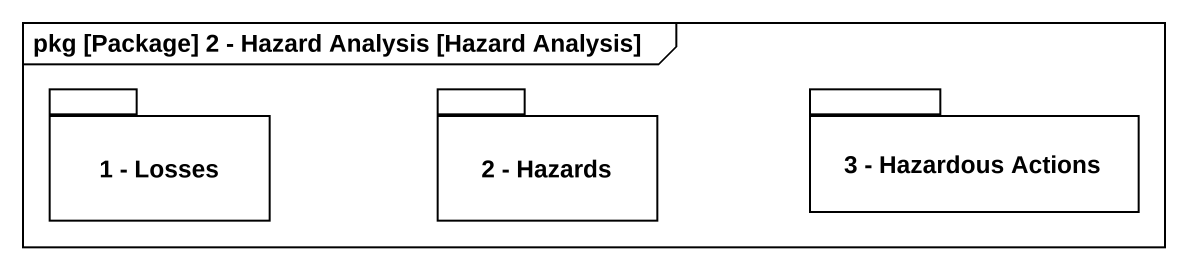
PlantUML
@startuml
mainframe pkg [Package] 2 - Hazard Analysis [Hazard Analysis]
package "1 - Losses" as p1_Losses {
}
package "2 - Hazards" as p2_Hazards {
}
package "3 - Hazardous Actions" as p3_Hazardous_Actions {
}
@enduml
